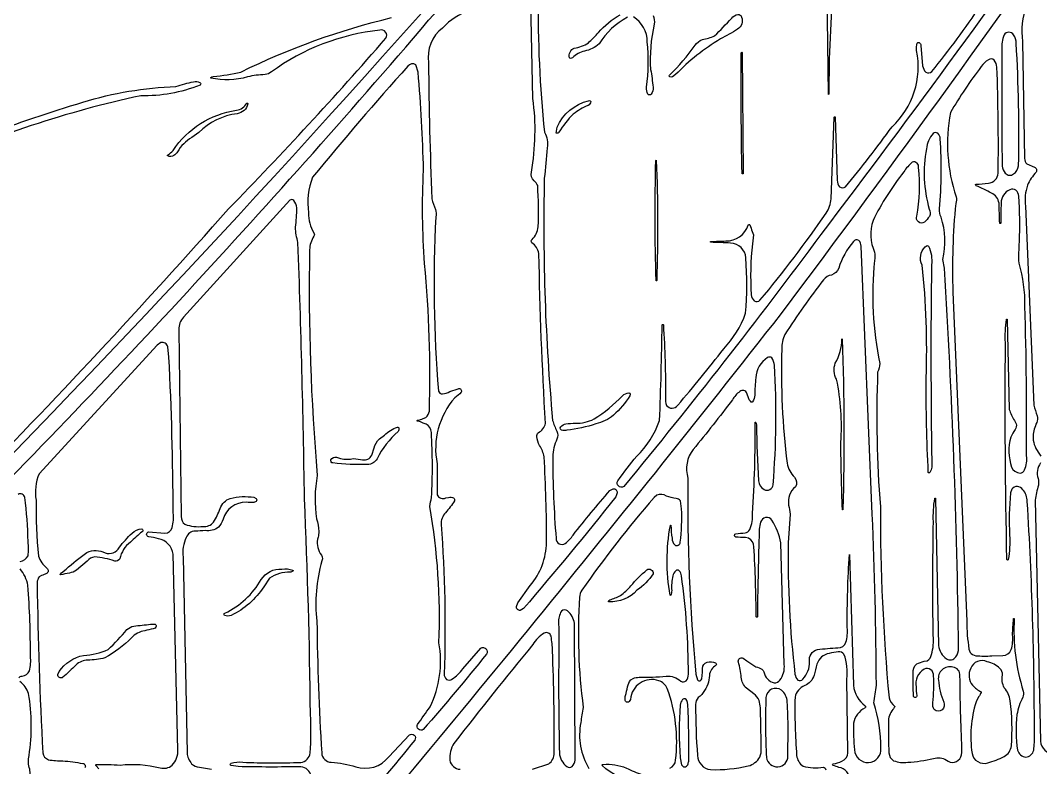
# Model space of a CAD drawing. Header units: metres. Extents: x 0.1 to 11.9, y 2.5 to 10.6.
# Drawn here: x 4.531 to 6.78, y 5.504 to 7.151 of the extents above; entities that cross this region are included whole.
import ezdxf

# ---------------------------------------------------------------- set-up
doc = ezdxf.new("R2010")
doc.units = ezdxf.units.M

msp = doc.modelspace()

# ---------------------------------------------------------------- linework, layer by layer
at = {"layer": 'Layer 1', "color": 0}
for points in [[(2.87343, 4.59892, 0.1276), (2.86229, 4.57138, 0.3157), (2.86591, 4.55992, 0.3157), (2.87791, 4.55941, 0.0087), (3.42105, 5.06938), (4.30586, 5.93711, 0.0199), (5.43085, 7.15143, 0.0349), (6.76457, 8.82672, 0.0132), (7.80683, 10.4261, -0.3156), (7.81356, 10.42746, -0.3081), (7.82169, 10.41323, 0.1559), (7.82504, 10.40217, 0.554), (7.83153, 10.40224, 0.2638), (7.83198, 10.4139, 0.0415), (7.81648, 10.43607, 0.1151), (7.80658, 10.44448, 0.3209), (7.80157, 10.44374, 0.041), (7.77989, 10.41175, -0.0264), (6.06598, 7.92675, -0.0319), (3.46018, 5.16184), (2.87343, 4.59892)], [(5.97547, 7.03173), (5.96857, 7.02693, -0.2302), (5.96273, 7.02691, -0.4594), (5.96186, 7.03017, 0.0493), (6.01833, 7.09661, -0.1386), (6.03462, 7.10918, 0.0563), (6.06113, 7.11715, 0.0135), (6.09906, 7.15605, -0.1561), (6.11275, 7.1645, -0.3873), (6.12105, 7.1586, -0.3588), (6.11199, 7.1318, -0.0279), (6.07427, 7.1105, 0.0654), (5.97547, 7.03173)], [(3.08979, 7.00977, 0.0596), (2.67988, 7.09512, 0.0971), (2.42279, 7.12125, -0.1095), (2.40628, 7.12124, -0.3302), (2.40431, 7.12292, -0.3306), (2.40536, 7.1253, -0.1332), (2.63343, 7.11579, -0.0312), (3.07523, 7.03233, 0.0207), (3.29567, 6.92158, 0.0961), (3.54939, 6.83144, 0.1039), (4.00632, 6.77796, 0.1348), (4.24343, 6.81393, -0.0288), (4.66831, 6.97108, -0.0639), (4.87365, 7.00569, -0.0294), (4.91243, 7.016, -0.1672), (4.92623, 7.0142, -0.2808), (4.92824, 7.01144, -0.2815), (4.92669, 7.00839, -0.1007), (4.79598, 6.98518, 0.0558), (4.32222, 6.82675, -0.0066), (4.18, 6.77783, -0.0237), (3.78527, 6.76762, -0.025), (3.43725, 6.84623, -0.0402), (3.08979, 7.00977)], [(6.73165, 6.83067, 0.0198), (6.7265, 7.10103, 0.1468), (6.72086, 7.11915, 0.5715), (6.6998, 7.11922, 0.1326), (6.69501, 7.08723), (6.69495, 6.96297, 0.0112), (6.6958, 6.83016, 0.1459), (6.70242, 6.81447, 0.4377), (6.72039, 6.81268, 0.2113), (6.73165, 6.83067)], [(6.12464, 6.81385, -0.3672), (6.12329, 6.81271, -0.3672), (6.12195, 6.81385, -0.007), (6.12025, 7.07997, -0.3785), (6.1214, 7.081, -0.3792), (6.12257, 7.07997), (6.12464, 6.81385)], [(6.58135, 6.94798, 0.1257), (6.59384, 6.76217, -0.186), (6.59325, 6.74783, 0.0345), (6.58708, 6.55203), (6.61739, 5.82655, 0.038), (6.62232, 5.76477), (6.62497, 5.75755, 0.2113), (6.63745, 5.75035, 0.0481), (6.67299, 5.75008), (6.69688, 5.75038, 0.3126), (6.71551, 5.76366, 0.0907), (6.71845, 5.79615, -0.0057), (6.72056, 5.83189, -0.3879), (6.72143, 5.83268, -0.3879), (6.7223, 5.83189, 0.0912), (6.742, 5.67218, -0.1866), (6.74101, 5.6585, 0.0921), (6.72819, 5.6204, 0.0712), (6.72959, 5.54177, 0.3066), (6.74772, 5.52664, 0.3373), (6.76507, 5.54199, 0.0499), (6.76665, 5.57548, 0.0152), (6.75097, 6.09027, 0.18), (6.74099, 6.11641, 0.5329), (6.71654, 6.11744), (6.71398, 6.10953, 0.0364), (6.71208, 6.01602, -0.0494), (6.70902, 5.96224, -0.3604), (6.70752, 5.961, -0.3596), (6.70604, 5.96224, -0.007), (6.70272, 6.44063, -0.0447), (6.7049, 6.49189, -0.343), (6.70577, 6.49256, -0.343), (6.70664, 6.49189), (6.71096, 6.29346, 0.0557), (6.72254, 6.26916), (6.7262, 6.26168, -0.2263), (6.72415, 6.24884, 0.0495), (6.7144, 6.23213, 0.1492), (6.71622, 6.16635, 0.2989), (6.73504, 6.15303, 0.2649), (6.74477, 6.16015, 0.1372), (6.74927, 6.19135, 0.0084), (6.74586, 6.52095, 0.0757), (6.7328, 6.61591, -0.0294), (6.73371, 6.663, 0.0229), (6.73226, 6.76365, 0.1966), (6.72591, 6.77671, 0.2645), (6.7124, 6.7779, 0.3008), (6.69326, 6.74828, 0.0068), (6.69247, 6.7041, -0.3834), (6.69129, 6.70303, -0.3834), (6.6901, 6.7041, 0.0052), (6.68859, 6.74832, 0.2579), (6.6718, 6.77014, 0.0304), (6.63839, 6.78666, -0.2239), (6.63674, 6.78867, -0.447), (6.63757, 6.78988, 0.0345), (6.66513, 6.79252, 0.3779), (6.68685, 6.81458, 0.0116), (6.68398, 7.04837, 0.1562), (6.67801, 7.0634, 0.3698), (6.66508, 7.06463, 0.1016), (6.6493, 7.04941, 0.0298), (6.58135, 6.94798)], [(5.71417, 6.91561, -0.2337), (5.78368, 6.97422, -0.1664), (5.78729, 6.97389, -0.3194), (5.78834, 6.97214, -0.199), (5.78251, 6.96375, 0.0643), (5.74981, 6.94465, 0.05), (5.71782, 6.90495, -0.4211), (5.71239, 6.90284), (5.71417, 6.91561)], [(4.86726, 6.86452, -0.2107), (5.00706, 6.95327, 0.2213), (5.03008, 6.96863, -0.3481), (5.0316, 6.96866, -0.3475), (5.03199, 6.9672, -0.3096), (5.00898, 6.94534, 0.171), (4.92388, 6.90382), (4.90856, 6.89277, 0.1395), (4.87713, 6.86136, -0.1), (4.86917, 6.85347, -0.2784), (4.85545, 6.8523, -0.517), (4.85524, 6.85432, 0.053), (4.86726, 6.86452)], [(6.42093, 6.37538, 0.0291), (6.42696, 6.07875, 0.0234), (6.44613, 5.65743, 0.1703), (6.45841, 5.63867, -0.3403), (6.45861, 5.63738, -0.0544), (6.4544, 5.63139, 0.1964), (6.44483, 5.60348, 0.0215), (6.44586, 5.53604, 0.2528), (6.45623, 5.5187, 0.1314), (6.4873, 5.51518, 0.042), (6.54399, 5.52349, -0.2182), (6.57246, 5.52027, 0.5124), (6.60446, 5.52729, 0.0993), (6.60678, 5.54622, -0.008), (6.60247, 5.70576, 0.3957), (6.58681, 5.72534, 0.5297), (6.55491, 5.69641, 0.0717), (6.56668, 5.64797, -0.3536), (6.56295, 5.63123, -0.3537), (6.54579, 5.63136, -0.1682), (6.54255, 5.64612, 0.0414), (6.54441, 5.70603, 0.568), (6.52319, 5.7207, 0.3085), (6.50568, 5.68132, 0.0577), (6.5077, 5.66256, -0.4078), (6.50429, 5.65818, -0.4078), (6.49983, 5.6615, -0.0086), (6.49934, 5.71162, -0.2629), (6.50723, 5.73222, -0.0334), (6.52332, 5.73807), (6.5305, 5.7392, 0.1992), (6.5399, 5.75264, 0.0934), (6.5434, 5.79508, -0.0079), (6.544, 6.0459, -0.0567), (6.54702, 6.09721, -0.3468), (6.54781, 6.09784, -0.345), (6.54858, 6.09721), (6.55512, 5.77291, 0.2177), (6.57269, 5.74329, 0.4065), (6.59346, 5.74765, 0.1349), (6.59961, 5.76674, 0.0121), (6.5681, 6.60491), (6.5647, 6.62436, 0.133), (6.56101, 6.71704, -0.1348), (6.55727, 6.73577, 0.0392), (6.55905, 6.88994, 0.1927), (6.55359, 6.90255, 0.3612), (6.54348, 6.90154, 0.1662), (6.52861, 6.86805, 0.117), (6.5347, 6.73514, -0.2336), (6.53524, 6.71894, -0.0376), (6.52397, 6.70632, -0.3304), (6.51069, 6.70696, -0.3304), (6.50745, 6.71985, 0.0727), (6.51121, 6.82658, 0.2701), (6.50783, 6.83661, 0.2704), (6.49743, 6.83862, 0.0829), (6.47875, 6.81723, 0.0566), (6.41084, 6.70965, 0.1905), (6.41409, 6.64037, -0.1073), (6.4141, 6.62155, 0.078), (6.42574, 6.3948, -0.0697), (6.42093, 6.37538)], [(5.93238, 6.57772, -0.0131), (5.93166, 6.84221, -0.3916), (5.93227, 6.84279, -0.3925), (5.9329, 6.84221, -0.0187), (5.93377, 6.57772, -0.3944), (5.93308, 6.57707, -0.3944), (5.93238, 6.57772)], [(6.41818, 5.68506, 0.0096), (6.40913, 6.06265), (6.38463, 6.65322, 0.2008), (6.37916, 6.66609, 0.3742), (6.36771, 6.66371, 0.1068), (6.3352, 6.60481, -0.2367), (6.31934, 6.5898, 0.1942), (6.30153, 6.57923, 0.0198), (6.2162, 6.45887, 0.1277), (6.20961, 6.42653, 0.0384), (6.22128, 6.17461, 0.1541), (6.2375, 6.14371, -0.3729), (6.23947, 6.12282, 0.2647), (6.22466, 6.08239, -0.0336), (6.22803, 6.06216), (6.22375, 5.99935, 0.0331), (6.2386, 5.70955, 0.1497), (6.24517, 5.69657, 0.398), (6.25594, 5.69861, 0.1971), (6.27091, 5.73726, -0.4116), (6.28798, 5.76369, -0.0258), (6.3334, 5.76762, 0.3261), (6.35101, 5.77978, 0.099), (6.3539, 5.81235, -0.0178), (6.35871, 5.97371), (6.35898, 5.97371), (6.36776, 5.68495, 0.2219), (6.3938, 5.63968, -0.4685), (6.39348, 5.63517, 0.2276), (6.36748, 5.60131, 0.0341), (6.37019, 5.54275, 0.4206), (6.40109, 5.51485, 0.4206), (6.42831, 5.54635, 0.0805), (6.41241, 5.64619, 0.0208), (6.41818, 5.68506)], [(6.51907, 6.61149, -0.3227), (6.52588, 6.65182, -0.1693), (6.53025, 6.65464, -0.3441), (6.53279, 6.65348, -0.1539), (6.53968, 6.61222, 0.0074), (6.54048, 6.17785, -0.1445), (6.53641, 6.15448, -0.2876), (6.53455, 6.1533, -0.2887), (6.53267, 6.15448, -0.0132), (6.52788, 6.36297, 0.0367), (6.51907, 6.61149)], [(6.33042, 6.35998, -0.2192), (6.32756, 6.39548, 0.1319), (6.34191, 6.44834, -0.3921), (6.34248, 6.44875, -0.3916), (6.34293, 6.44823, -0.0159), (6.34428, 6.07245, -0.3944), (6.34381, 6.072, -0.3955), (6.34332, 6.07245, -0.0078), (6.33977, 6.22086, 0.0685), (6.33042, 6.35998)], [(6.20739, 5.9994, 0.0964), (6.18781, 6.04921, 0.2867), (6.17399, 6.05478, 0.2867), (6.16293, 6.04481, 0.0835), (6.15958, 6.01354, 0.006), (6.15585, 5.83605, -0.3757), (6.15456, 5.83492, -0.375), (6.15328, 5.83605, 0.0123), (6.14813, 5.9903, 0.2427), (6.13649, 6.00972), (6.12939, 6.01103, -0.0188), (6.10842, 6.01165, -0.3782), (6.10501, 6.01549, -0.3781), (6.1084, 6.01934, 0.0169), (6.12855, 6.0215, 0.2247), (6.139, 6.02847, 0.1215), (6.14502, 6.06418, 0.02), (6.15056, 6.26436, -0.303), (6.15123, 6.26501, -0.3018), (6.15208, 6.26464, -0.1298), (6.15381, 6.25932, 0.0139), (6.15813, 6.13574, 0.2342), (6.17065, 6.11682, 0.5382), (6.19043, 6.12742, 0.0362), (6.19324, 6.39063, 0.1422), (6.18748, 6.4071, 0.3059), (6.17837, 6.40771, 0.2469), (6.15231, 6.36325, 0.0167), (6.14991, 6.32494, -0.1348), (6.14507, 6.31021, -0.4424), (6.14202, 6.30975, -0.1354), (6.13705, 6.3168), (6.13263, 6.32891, 0.5093), (6.11699, 6.33295, 0.0962), (6.10071, 6.31454, -0.011), (6.0142, 6.20524, 0.2471), (6.00265, 6.14193, 0.0282), (6.02022, 5.70963), (6.0238, 5.69673, 0.2909), (6.02937, 5.69515, 0.2907), (6.03315, 5.69951, 0.0486), (6.03426, 5.70868, 0.0289), (6.03453, 5.72242, -0.3329), (6.04482, 5.73573, -0.1599), (6.06374, 5.73439, -0.5565), (6.0641, 5.729, 0.0463), (6.05481, 5.72013, 0.1439), (6.04997, 5.70699), (6.0482, 5.69215, -0.149), (6.02551, 5.65776, 0.1958), (6.01965, 5.64276, 0.0221), (6.02368, 5.53031, 0.3765), (6.05253, 5.49908, 0.0634), (6.13558, 5.50721, 0.1934), (6.16146, 5.52671, 0.1062), (6.16416, 5.54619, 0.0057), (6.16278, 5.61885, 0.0685), (6.15953, 5.65162, 0.159), (6.14767, 5.66619), (6.13155, 5.67868, -0.1981), (6.12034, 5.7027, 0.0484), (6.11404, 5.73631, -0.2911), (6.11634, 5.74401, -0.2907), (6.12427, 5.74517), (6.13269, 5.73884), (6.15255, 5.72584, -0.0852), (6.16586, 5.72027, -0.175), (6.17011, 5.71438, 0.3065), (6.1928, 5.69051, 0.2442), (6.20529, 5.6964, 0.1838), (6.21517, 5.73105), (6.20739, 5.9994)], [(5.79558, 6.2723, 0.0643), (5.85844, 6.32359, -0.1812), (5.87237, 6.33, -0.5619), (5.87461, 6.32346, -0.0646), (5.8388, 6.28073, -0.1089), (5.79963, 6.26141, -0.049), (5.73566, 6.24739, -0.0487), (5.72652, 6.24669, -0.2927), (5.72163, 6.24955, -0.2924), (5.72216, 6.25519, -0.1621), (5.73347, 6.26144, -0.05), (5.75464, 6.26291, 0.1211), (5.79558, 6.2723)], [(5.33369, 6.23676, -0.1167), (5.36196, 6.2541, -0.4193), (5.36534, 6.25178, -0.2104), (5.36358, 6.24472, 0.0979), (5.31718, 6.18445, -0.2649), (5.296, 6.17172, -0.0337), (5.21993, 6.17528, -0.4886), (5.21515, 6.18227, -0.2886), (5.228, 6.18822), (5.23634, 6.18505, 0.1053), (5.26544, 6.18484, -0.0289), (5.2853, 6.18249, 0.345), (5.30523, 6.19236), (5.31058, 6.20845, -0.148), (5.32217, 6.22838), (5.33369, 6.23676)], [(4.67704, 5.97813, -0.2192), (4.71753, 5.97717, 0.3784), (4.74882, 5.98929, -0.0375), (4.77674, 6.02038, -0.2137), (4.79824, 6.02993, -0.2756), (4.80049, 6.02712, -0.2751), (4.79909, 6.02381, 0.0083), (4.77317, 6.00088, 0.1942), (4.75023, 5.96374, -0.2635), (4.73868, 5.95887, 0.0586), (4.69444, 5.96828, 0.1616), (4.67785, 5.9591), (4.65448, 5.93894, -0.1218), (4.63867, 5.93262, 0.0405), (4.61897, 5.92833, -0.4891), (4.61826, 5.92875, -0.219), (4.61876, 5.93024), (4.62156, 5.93299), (4.63158, 5.94107, -0.0299), (4.67704, 5.97813)], [(5.10743, 5.94137, -0.1166), (5.13123, 5.93892, -0.5562), (5.13146, 5.93687, -0.1386), (5.12548, 5.93436, 0.1497), (5.07974, 5.92132), (5.06734, 5.90196, -0.1318), (4.99544, 5.83894, -0.1859), (4.98089, 5.83894, -0.2758), (4.97963, 5.84173, -0.2762), (4.98149, 5.84417, 0.1539), (5.06178, 5.9184, -0.267), (5.10743, 5.94137)], [(5.8903, 5.89455, -0.2207), (5.82817, 5.8692, -0.5449), (5.82732, 5.87067, -0.1839), (5.83029, 5.87335, 0.0282), (5.85389, 5.88284, 0.0457), (5.87698, 5.90415, -0.0471), (5.91203, 5.93965, -0.3037), (5.92173, 5.93997, -0.3035), (5.92574, 5.93114, -0.0969), (5.8903, 5.89455)], [(5.75232, 5.82221, 0.1673), (5.73737, 5.84891, 0.4027), (5.72358, 5.84831, 0.1539), (5.71755, 5.82274, -0.0099), (5.71743, 5.7156, 0.005), (5.71911, 5.53598, 0.2056), (5.73535, 5.5059, 0.373), (5.74725, 5.50612, 0.1665), (5.75382, 5.51993), (5.75232, 5.82221)], [(4.71677, 5.74552, -0.0511), (4.67919, 5.74056, 0.168), (4.65325, 5.73036, -0.0196), (4.63859, 5.71612, -0.0544), (4.62415, 5.70267, -0.3052), (4.61672, 5.7019, -0.3052), (4.61322, 5.70849), (4.61587, 5.71539, -0.199), (4.67011, 5.75097, 0.0857), (4.72428, 5.76374, 0.0171), (4.7656, 5.80771, -0.144), (4.78054, 5.81548, -0.0055), (4.81785, 5.8196), (4.82655, 5.82019, -0.4671), (4.8299, 5.81517, -0.2865), (4.82336, 5.80937, 0.0186), (4.80484, 5.80547, 0.1614), (4.77549, 5.7897, -0.0723), (4.71677, 5.74552)], [(6.63801, 5.64878, 0.1117), (6.62908, 5.53492, 0.4543), (6.66358, 5.51403, 0.0543), (6.69996, 5.528, 0.2312), (6.71609, 5.55134, 0.0469), (6.71355, 5.65088, 0.1282), (6.7003, 5.67961, -0.1662), (6.69612, 5.70756, 0.2278), (6.69045, 5.7222, 0.1565), (6.66249, 5.73674, 0.4508), (6.62624, 5.72261, 0.2873), (6.6299, 5.68503, 0.0774), (6.64921, 5.67031, -0.3922), (6.64946, 5.66935, -0.0303), (6.64368, 5.6598), (6.63801, 5.64878)], [(6.17586, 5.52563, 0.393), (6.20118, 5.50534, 0.3931), (6.22327, 5.52912), (6.22368, 5.58928, 0.0102), (6.22163, 5.64862, 0.2113), (6.20908, 5.67418, 0.2705), (6.18726, 5.67632, 0.2705), (6.17466, 5.65838, 0.024), (6.17586, 5.52563)], [(5.98536, 5.525), (5.98853, 5.5098, 0.3049), (5.99529, 5.50517, 0.3049), (6.00213, 5.50969, 0.0576), (6.00424, 5.5178, 0.02), (6.00231, 5.64306, 0.06), (6.00021, 5.65118, 0.2738), (5.99634, 5.6552, 0.2738), (5.99095, 5.65373, 0.1525), (5.98536, 5.64147, 0.0367), (5.98536, 5.525)], [(5.89569, 5.47689, -0.2211), (5.81317, 5.50847, -0.4431), (5.81322, 5.50947, -0.1427), (5.81562, 5.51051, -0.1216), (5.8669, 5.50253, 0.0177), (5.90139, 5.48779, -0.4947), (5.90581, 5.47918), (5.89569, 5.47689)]]:
    msp.add_lwpolyline(points, format="xyb", close=True, dxfattribs=at)
for points in [[(5.07475, 5.11681, 0.01), (6.20922, 6.50526, 0.0181), (7.6367, 8.5581, 0.0184)], [(7.45563, 8.32092, -0.0169), (6.29551, 6.67887, -0.0135), (5.86097, 6.12358, -0.3602), (5.84936, 6.12458, -0.3601), (5.84816, 6.13617, -0.0259), (5.88991, 6.19007, 0.1091), (5.94015, 6.26864, 0.0062), (5.94577, 6.47965, -0.3699), (5.9471, 6.48079, -0.3699), (5.94843, 6.47965, -0.0178), (5.95311, 6.32, 0.1229), (5.95561, 6.30235, 0.5266), (5.98008, 6.30273, 0.0137), (6.08142, 6.42699, 0.1037), (6.12988, 6.50532, 0.0398), (6.1304, 6.62758, 0.3758), (6.09685, 6.66011, 0.0148), (6.05284, 6.66194, -0.3893), (6.05202, 6.66285, -0.3888), (6.05284, 6.66375, 0.0062), (6.08598, 6.665, 0.3311), (6.13566, 6.70002, -0.3057), (6.13717, 6.70116, -0.3057), (6.13878, 6.70018, -0.049), (6.14426, 6.68603), (6.14726, 6.67845), (6.14496, 6.65872, 0.0477), (6.14241, 6.54625, 0.188), (6.14886, 6.53264, 0.3698), (6.1615, 6.53417, 0.0227), (6.30741, 6.72617, 0.1345), (6.31833, 6.75781), (6.32516, 6.9377, -0.3725), (6.32636, 6.93876, -0.3732), (6.32758, 6.9377), (6.33178, 6.79869, 0.1755), (6.33718, 6.78434, 0.3999), (6.35011, 6.78453, 0.0175), (6.45268, 6.91658, 0.2619), (6.50688, 7.08477, -0.117), (6.50811, 7.10104, -0.4436), (6.5123, 7.10231, -0.2226), (6.51656, 7.09594), (6.52021, 7.05131, 0.1747), (6.52728, 7.03714, 0.3795), (6.54033, 7.03872, 0.0255), (6.64828, 7.18468, 0.1126)], [(6.32347, 7.23761, 0.0189), (6.31324, 6.98856, -0.3827), (6.3128, 6.98815, -0.3843), (6.31234, 6.98856), (6.30786, 7.32184, 0.3576)], [(5.67268, 7.20614, 0.0295), (5.68611, 6.90469, -0.2015), (5.69194, 6.87004, -0.0164), (5.68593, 6.80303, 0.0279), (5.70421, 6.26932, 0.0357), (5.71338, 6.24565, -0.2135), (5.71373, 6.22815, 0.0925), (5.70443, 6.18901, 0.019), (5.71187, 6.00906, 0.2821), (5.71862, 5.99731, 0.2822), (5.73217, 5.99799, 0.0893), (5.74934, 6.01637, -0.0099), (5.83023, 6.11453), (5.83777, 6.11861, -0.4281), (5.8466, 6.10953), (5.84391, 6.10058, -0.0078), (5.64015, 5.8542), (5.63281, 5.85017, -0.4459), (5.62444, 5.8586), (5.62724, 5.86719), (5.65479, 5.90523, 0.1759), (5.69065, 6.00015, 0.0171), (5.6854, 6.18887, 0.0888), (5.67554, 6.21371, -0.0964), (5.66949, 6.23392, -0.2444), (5.67273, 6.24203, 0.2252), (5.68851, 6.26256, -0.0103), (5.674, 6.63748, 0.1888), (5.65848, 6.66091, -0.4077), (5.65881, 6.66807, 0.1677), (5.6726, 6.69595, 0.024), (5.67129, 6.78702, 0.0803), (5.66333, 6.79782, -0.2699), (5.65739, 6.81674, 0.077), (5.66088, 6.97877), (5.65593, 7.19003, 0.4328)], [(6.74871, 7.18358, 0.1188), (6.74049, 7.10501), (6.74478, 6.84682, 0.1973), (6.7501, 6.83474), (6.76668, 6.8276, -0.4634), (6.77046, 6.81671, 0.0841), (6.7513, 6.78777, 0.1048), (6.74665, 6.74179), (6.76558, 6.30251, 0.025), (6.7727, 6.27915, -0.149), (6.77164, 6.26419, 0.0801), (6.76364, 6.23512, 0.1694), (6.77513, 6.19887), (6.78064, 6.19002, -0.2594)], [(3.78718, 5.51172, 0.0263), (4.98978, 6.73598, 0.0156), (5.33652, 7.11229, 0.3186), (5.33591, 7.12567, 0.3186), (5.32308, 7.12953, 0.1332), (5.08406, 7.03765, -0.1431), (5.07004, 7.03168, 0.0543), (5.03153, 7.02666, -0.1221), (4.95069, 7.02417, -0.2729), (4.95018, 7.02483, -0.2744), (4.95053, 7.0256, -0.1135), (4.95579, 7.02769, 0.0418), (5.01689, 7.03746, -0.0552), (5.34917, 7.15748, 0.1398)], [(5.52208, 7.17281, 0.1352), (5.46141, 7.1345, 0.277), (5.43072, 7.0581, 0.0087), (5.43805, 6.75811, 0.042), (5.44597, 6.73433, -0.1318), (5.44637, 6.71794, 0.0326), (5.45259, 6.33388, 0.3342), (5.46111, 6.32744, 0.0973), (5.47788, 6.33287), (5.49595, 6.33914, -0.3128), (5.50202, 6.33754, -0.3127), (5.50264, 6.33129, -0.0513), (5.48841, 6.31915, 0.2303), (5.44943, 6.17362, 0.0058), (5.44973, 6.1052, 0.4174), (5.46854, 6.09807), (5.47468, 6.09941, -0.2105), (5.48575, 6.09829, -0.3968), (5.48767, 6.09203, -0.0572), (5.468, 6.06562, 0.2078), (5.45818, 6.03941, -0.028), (5.46503, 5.70987, 0.223), (5.47049, 5.69799, 0.2854), (5.48229, 5.69853, 0.1007), (5.50616, 5.72145), (5.54606, 5.7668, -0.3627), (5.55775, 5.76532, -0.3627), (5.55838, 5.75355, -0.0105), (5.41902, 5.5878, -0.3615), (5.40814, 5.58807, -0.3615), (5.40644, 5.59882, 0.0097), (5.43391, 5.63758, 0.1581), (5.45369, 5.77875, 0.052), (5.43355, 6.07942, -0.0172), (5.43729, 6.09911, 0.0279), (5.43688, 6.24274, 0.2683), (5.42537, 6.261), (5.41902, 6.26324, 0.0746), (5.40647, 6.26717, -0.344), (5.4056, 6.26827, -0.3431), (5.40645, 6.26937, 0.0659), (5.41844, 6.2733), (5.4248, 6.27548, 0.1819), (5.43254, 6.28964, 0.0298), (5.422, 6.61519, -0.0298), (5.41946, 6.82086, 0.0171), (5.40753, 7.03738), (5.40269, 7.05342, 0.386), (5.3848, 7.05022, 0.0108), (5.1749, 6.80561, 0.1307), (5.1662, 6.72698, 0.1626), (5.17801, 6.68284, -0.2481), (5.17793, 6.67514, 0.1521), (5.16831, 6.64549, 0.0259), (5.18523, 6.14794, 0.0851), (5.18387, 6.0519, -0.06), (5.18895, 6.02439, -0.038), (5.18714, 6.01154, 0.226), (5.19198, 5.97601, -0.2908), (5.19544, 5.95917, 0.0993), (5.18442, 5.82612, 0.0118), (5.195, 5.5358, 0.3782), (5.21608, 5.51524, -0.0568), (5.27005, 5.50533, 0.3138), (5.34299, 5.52724), (5.38842, 5.5755, -0.3659), (5.39906, 5.57489, -0.3658), (5.40023, 5.5643, -0.0125), (5.26106, 5.39869, -0.3621)], [(5.86953, 7.15814, 0.1394), (5.80671, 7.09948, -0.1373), (5.77466, 7.08372, 0.147), (5.74798, 7.06896, -0.1779), (5.74378, 7.06729, -0.3401), (5.74171, 7.0688, -0.3831), (5.75185, 7.09039, 0.1191), (5.78303, 7.10169, 0.0137), (5.80542, 7.12448, -0.0832), (5.85288, 7.1636, -0.0733)], [(5.92604, 7.16198, -0.1303), (5.92828, 7.14293, 0.0771), (5.9204, 7.04283, -0.014), (5.92583, 7.00384, -0.1638), (5.92184, 6.98889, -0.5682), (5.91443, 6.98889, -0.1429), (5.91138, 7.00384, 0.0558), (5.91299, 7.10411), (5.91299, 7.10411, 0.2617), (5.88254, 7.15896, 0.1947)], [(5.17155, 5.48493, 0.3369), (5.14927, 5.50544, -0.0107), (5.01099, 5.50566), (4.99517, 5.50797, -0.3085), (4.99347, 5.51046, -0.3085), (4.99517, 5.51295, -0.1245), (5.02106, 5.51532, 0.0196), (5.14908, 5.51491, 0.3348), (5.16994, 5.53588, 0.0254), (5.1703, 5.62089, 0.0081), (5.15703, 6.09687, 0.0055), (5.14269, 6.66164, -0.0545), (5.13699, 6.6951, 0.0377), (5.14019, 6.73793, 0.1623), (5.13347, 6.75383, 0.3659), (5.1251, 6.75508), (4.89017, 6.49695, 0.1892), (4.87997, 6.46918), (4.88507, 6.05722, 0.251), (4.89358, 6.0401, 0.1157), (4.93324, 6.03532, 0.2442), (4.95675, 6.04459, 0.0406), (4.97106, 6.07484, -0.2264), (4.99341, 6.09731, -0.0961), (5.04573, 6.09968), (5.05034, 6.09715, -0.4767), (5.05034, 6.09044), (5.04573, 6.0884, -0.033), (5.02833, 6.08864, 0.3396), (4.97756, 6.05133, -0.1032), (4.96754, 6.03353, -0.2044), (4.93801, 6.02611, -0.0335), (4.91619, 6.0252, 0.3169), (4.89651, 6.01091, 0.1406), (4.88919, 5.96771), (4.89813, 5.53599, 0.1551), (4.90821, 5.51205, 0.1574), (4.9252, 5.50457), (4.95239, 5.50039, -0.1605)], [(4.70379, 5.50064), (4.69746, 5.50779, -0.2721), (4.69716, 5.50934, -0.2734), (4.69837, 5.51037, -0.0184), (4.75064, 5.50924, -0.0891), (4.83874, 5.50309, 0.2444), (4.86531, 5.50863, 0.2045), (4.87795, 5.54302), (4.86732, 5.97398, 0.3316), (4.83501, 6.00818, 0.0236), (4.81356, 6.01269, -0.3602), (4.80893, 6.01796, -0.3604), (4.81324, 6.02351), (4.84932, 6.02054, 0.3178), (4.86531, 6.0329, 0.0881), (4.8676, 6.065, 0.0113), (4.85824, 6.40861), (4.85548, 6.43148, 0.4305), (4.84019, 6.44082), (4.83209, 6.43485), (4.57212, 6.15153), (4.57212, 6.15153, 0.1481), (4.56528, 6.09333, 0.0307), (4.57065, 5.97015, 0.16), (4.58892, 5.94341, -0.5572), (4.5881, 5.93142, -0.0328), (4.57722, 5.92702), (4.57203, 5.92403, 0.1675), (4.56757, 5.91093, 0.0093), (4.57986, 5.53618, 0.2828), (4.59258, 5.52088, 0.0437), (4.62402, 5.5182, -0.0338), (4.66799, 5.51256, -0.5621), (4.6729, 5.50294, -0.0509)], [(6.78044, 6.17526, 0.2466), (6.77469, 6.14123, -0.1156), (6.77556, 6.12603, 0.0284), (6.76804, 6.09333), (6.77976, 5.562, 0.3928), (6.81039, 5.53395, 0.1032)], [(4.52998, 5.95797, 0.2441), (4.5476, 5.9705, 0.0717), (4.54747, 6.00186, 0.0278), (4.5403, 6.09939, 0.4645), (4.52537, 6.10612, 0.0791)], [(5.96276, 5.5022, 0.288), (5.97547, 5.52011, 0.1193), (5.95687, 5.6777, 0.217), (5.93853, 5.69518, 0.4893), (5.87573, 5.65402), (5.87336, 5.64911, -0.3244), (5.8672, 5.64799, -0.3247), (5.8642, 5.65351, -0.0733), (5.86461, 5.66228, 0.036), (5.8696, 5.68178, -0.1272), (5.87657, 5.69708), (5.88176, 5.70008, -0.0946), (5.89517, 5.70276, 0.0362), (5.95431, 5.70548, -0.1882), (5.98711, 5.6942, 0.357), (5.99878, 5.69482, 0.16), (6.00363, 5.70925, 0.0359), (5.98818, 5.92642, 0.1803), (5.9836, 5.93766, 0.3632), (5.97584, 5.93766, 0.1699), (5.96914, 5.92647, 0.0657), (5.96684, 5.89395, -0.0741), (5.96477, 5.88387, -0.3456), (5.96393, 5.88333, -0.3465), (5.9632, 5.88402, -0.0871), (5.96382, 6.03756, -0.3849), (5.96432, 6.03811, -0.3846), (5.96491, 6.03767, 0.0287), (5.96767, 6.00931, 0.1761), (5.97348, 5.99455, 0.5664), (5.98578, 6.00066, 0.0423), (5.98853, 6.07432), (5.98594, 6.0915, 0.2335), (5.97702, 6.09715, -0.0416), (5.95512, 6.10211, 0.2726), (5.93371, 6.10422), (5.92798, 6.09897, 0.0288), (5.76893, 5.89452, 0.189), (5.76385, 5.87927, 0.0505), (5.77182, 5.6364), (5.77182, 5.6364, 0.0155), (5.76631, 5.60303, 0.1861), (5.78434, 5.50167, -0.1203)], [(4.52707, 5.70131, -0.3616), (4.53454, 5.70527, 0.3063), (4.55038, 5.71699, 0.1043), (4.55276, 5.7492, 0.0191), (4.5473, 5.90556, 0.1175), (4.53007, 5.94186, -0.4389)], [(5.6597, 5.50023), (5.69571, 5.51172, 0.231), (5.7077, 5.53579, 0.0127), (5.70393, 5.76096, 0.0459), (5.70067, 5.79327, 0.4768), (5.68593, 5.80032, 0.1197), (5.66025, 5.77463, 0.0075), (5.48673, 5.5569, 0.1612), (5.47743, 5.51979, 0.3449), (5.5001, 5.49974, 0.0151)], [(6.35922, 5.47515, 0.3806), (6.33547, 5.50394, 0.046), (6.32284, 5.50781, -0.3207), (6.32152, 5.50965, -0.3216), (6.32284, 5.51152, 0.0514), (6.34193, 5.51779, 0.2995), (6.35543, 5.53583), (6.35322, 5.69856), (6.35322, 5.69856, 0.1213), (6.34676, 5.75349, 0.2739), (6.33418, 5.75908, 0.017), (6.31439, 5.75524, 0.2931), (6.28703, 5.73175, -0.0165), (6.28079, 5.70713, -0.2246), (6.26022, 5.6846, 0.2583), (6.23873, 5.65866, 0.0232), (6.2423, 5.53026, 0.2211), (6.25665, 5.50665, 0.1179), (6.30127, 5.50457, -0.3614), (6.30676, 5.49864, -0.3614)], [(4.33899, 4.97201, -0.1545), (4.53877, 4.99399, 0.22), (4.56225, 5.00024, 0.1738), (4.56762, 5.01396), (4.56636, 5.17882, 0.0319), (4.55109, 5.5002), (4.55109, 5.5002, -0.1272), (4.54968, 5.53039, 0.0793), (4.5488, 5.6669, 0.16), (4.5296, 5.69324, -0.3616)]]:
    msp.add_lwpolyline(points, format="xyb", dxfattribs=at)

doc.saveas('drawing.dxf')
